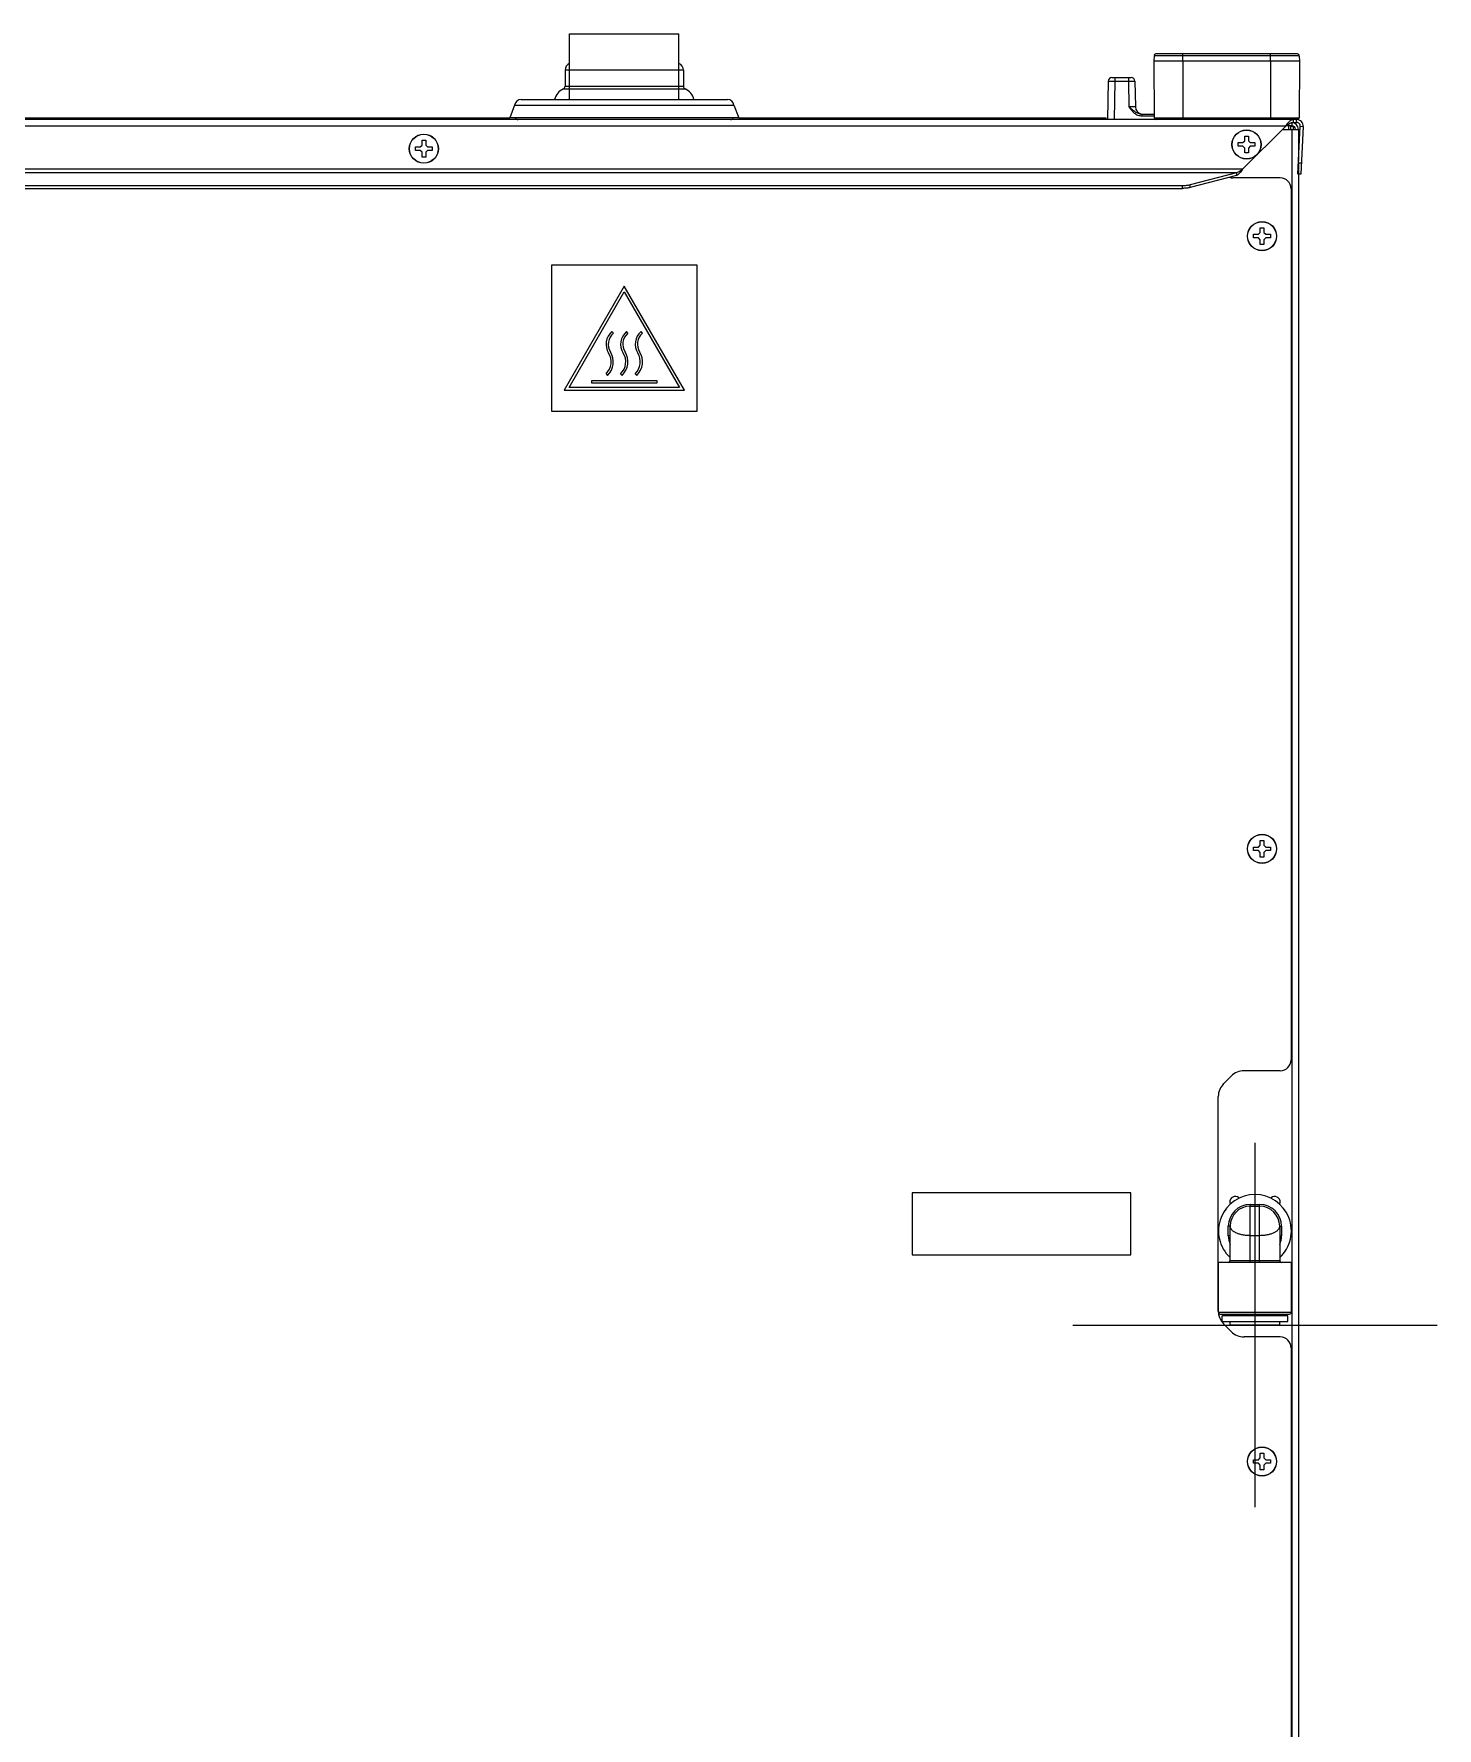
# Model space of a CAD drawing. Header units: millimetres. Extents: x -1538 to 3410, y -1646 to 2016.
# Drawn here: x 3024.9 to 3410, y 135.7 to 600.6 of the extents above; entities that cross this region are included whole.
import ezdxf

# ---------------------------------------------------------------- set-up
doc = ezdxf.new("R2010")
doc.units = ezdxf.units.MM
doc.header["$LTSCALE"] = 23.1
doc.layers.get('0').update_dxf_attribs({"linetype": 'CONTINUOUS'})

msp = doc.modelspace()

# ---------------------------------------------------------------- linework, layer by layer
at = {"linetype": 'Continuous'}
for p, q in [((3171.91, 582.56), (3171.91, 600.56)), ((3171.91, 600.56), (3201.91, 600.56)), ((3201.91, 582.56), (3201.91, 600.56)), ((3371.63, 595.06), (3332.79, 595.06)), ((3340.21, 593.06), (3340.21, 595.06)), ((3364.21, 593.06), (3364.21, 595.06)), ((3170.66, 590.56), (3170.66, 586.17)), ((3203.16, 590.56), (3170.66, 590.56)), ((3203.16, 590.56), (3203.16, 586.17)), ((3332.29, 594.58), (3332.21, 593.06)), ((3332.21, 593.06), (3332.34, 577.55)), ((3372.21, 593.06), (3332.21, 593.06)), ((3372.13, 594.58), (3332.29, 594.58)), ((3340.21, 593.06), (3340.21, 577.06)), ((3364.21, 593.06), (3364.21, 577.06)), ((3372.21, 593.06), (3372.07, 577.55)), ((3372.21, 593.06), (3372.07, 577.55)), ((3372.13, 594.58), (3372.21, 593.06)), ((3170.66, 586.17), (3203.16, 586.17)), ((3319.73, 587.57), (3319.55, 577.06)), ((3320.73, 588.56), (3326.02, 588.56)), ((3321.48, 587.57), (3321.3, 577.06)), ((3321.48, 588.56), (3321.48, 587.57)), ((3321.48, 587.57), (3325.27, 587.57)), ((3325.27, 588.56), (3325.27, 587.57)), ((3325.27, 587.57), (3325.4, 580.52)), ((3327.02, 587.57), (3327.15, 580.52)), ((3327.02, 587.57), (3327.15, 580.52)), ((3158.61, 582.56), (3215.21, 582.56)), ((3170.18, 585.44), (3203.63, 585.44)), ((3332.3, 582.53), (3332.3, 582.31)), ((3332.3, 582.21), (3332.3, 581.93)), ((3371.41, 577.06), (2512.41, 577.06)), ((2562.01, 577.56), (3155.52, 577.56)), ((3156.82, 580.98), (3155.52, 577.56)), ((3156.82, 580.98), (3155.52, 577.56)), ((3218.3, 577.56), (3155.52, 577.56)), ((3156.82, 580.98), (3216.99, 580.98)), ((3216.99, 580.98), (3218.3, 577.56)), ((3216.99, 580.98), (3218.3, 577.56)), ((3218.3, 577.56), (3319.01, 577.56)), ((3319.01, 577.56), (3319.01, 577.06)), ((3328.92, 578.56), (3328.92, 578.07)), ((3328.92, 578.56), (3332.33, 578.56)), ((3328.92, 578.07), (3332.34, 578.07)), ((3332.34, 577.55), (3372.07, 577.55)), ((3370.41, 577.06), (3370.41, 576.13)), ((3371.57, 577.06), (3371.39, 577.06)), ((3371.41, 576.26), (3371.41, 577.06)), ((3368.41, 575.26), (2515.41, 575.26)), ((3356.59, 563.44), (3368.41, 575.26)), ((3357.16, 571.21), (3357.16, 572.51)), ((3357.16, 572.51), (3358.16, 572.51)), ((3358.16, 572.51), (3358.16, 571.21)), ((3367.51, 574.36), (3371.91, 574.36)), ((3370.11, 575.36), (3368.53, 575.36)), ((3369.21, 575.36), (3369.21, 574.36)), ((3369.71, 575.36), (3369.71, 574.36)), ((3369.71, 575.26), (3370.41, 575.26)), ((3370.11, 576.16), (3369.84, 576.16)), ((3370.11, 576.16), (3370.11, 575.36)), ((3370.11, 574.36), (3370.11, -225.14)), ((3370.41, 576.26), (3371.41, 576.26)), ((3370.41, 575.31), (3370.41, 574.36)), ((3371.72, 562.1), (3372.4, 575.2)), ((3371.91, 574.36), (3371.91, 565.69)), ((3372.4, 575.2), (3373.2, 575.16)), ((3373.2, 575.16), (3372.52, 562.06)), ((3129.61, 568.56), (3129.61, 569.56)), ((3129.61, 569.56), (3130.91, 569.56)), ((3130.91, 568.56), (3129.61, 568.56)), ((3130.91, 569.56), (3131.41, 570.06)), ((3131.41, 568.06), (3130.91, 568.56)), ((3131.41, 570.06), (3131.41, 571.36)), ((3131.41, 571.36), (3132.41, 571.36)), ((3131.41, 566.76), (3131.41, 568.06)), ((3132.41, 571.36), (3132.41, 570.06)), ((3132.41, 570.06), (3132.91, 569.56)), ((3132.91, 568.56), (3132.41, 568.06)), ((3132.41, 568.06), (3132.41, 566.76)), ((3132.91, 569.56), (3134.21, 569.56)), ((3134.21, 568.56), (3132.91, 568.56)), ((3134.21, 569.56), (3134.21, 568.56)), ((3355.36, 569.71), (3355.36, 570.71)), ((3355.36, 570.71), (3356.66, 570.71)), ((3356.66, 569.71), (3355.36, 569.71)), ((3356.66, 570.71), (3357.16, 571.21)), ((3357.16, 569.21), (3356.66, 569.71)), ((3357.16, 567.91), (3357.16, 569.21)), ((3358.16, 567.91), (3357.16, 567.91)), ((3358.16, 571.21), (3358.66, 570.71)), ((3358.66, 569.71), (3358.16, 569.21)), ((3358.16, 569.21), (3358.16, 567.91)), ((3358.66, 570.71), (3359.96, 570.71)), ((3359.96, 569.71), (3358.66, 569.71)), ((3359.96, 570.71), (3359.96, 569.71)), ((3356.59, 563.44), (2527.23, 563.44)), ((3354.92, 562.47), (2528.89, 562.47)), ((3132.41, 566.76), (3131.41, 566.76)), ((3354.92, 562.47), (3342.18, 559.17)), ((3354.92, 562.47), (3354.92, 561.7)), ((3372.67, 565.05), (3371.88, 565.09)), ((3371.91, 565.09), (3371.91, -225.14)), ((2543.75, 558.95), (3340.06, 558.95)), ((2543.75, 558.17), (3340.06, 558.17)), ((3340.06, 558.17), (3340.06, 558.95)), ((3354.92, 561.7), (3342.18, 558.4)), ((3342.18, 558.4), (3342.18, 559.17)), ((3366.91, 561.06), (3353.94, 561.06)), ((3369.91, 558.06), (3369.91, 319.06)), ((3372.52, 562.06), (3371.91, 562.09)), ((3359.61, 544.56), (3359.61, 545.56)), ((3359.61, 545.56), (3360.91, 545.56)), ((3360.91, 544.56), (3359.61, 544.56)), ((3360.91, 545.56), (3361.41, 546.06)), ((3361.41, 544.06), (3360.91, 544.56)), ((3361.41, 546.06), (3361.41, 547.36)), ((3361.41, 547.36), (3362.41, 547.36)), ((3361.41, 542.76), (3361.41, 544.06)), ((3362.41, 547.36), (3362.41, 546.06)), ((3362.41, 546.06), (3362.91, 545.56)), ((3362.91, 544.56), (3362.41, 544.06)), ((3362.41, 544.06), (3362.41, 542.76)), ((3362.91, 545.56), (3364.21, 545.56)), ((3364.21, 544.56), (3362.91, 544.56)), ((3364.21, 545.56), (3364.21, 544.56)), ((3362.41, 542.76), (3361.41, 542.76)), ((3166.91, 537.06), (3166.91, 497.06)), ((3206.91, 537.06), (3166.91, 537.06)), ((3206.91, 497.06), (3206.91, 537.06)), ((3186.91, 531.35), (3170.41, 502.77)), ((3203.41, 502.77), (3186.91, 531.35)), ((3171.79, 503.57), (3186.91, 529.75)), ((3186.91, 529.75), (3202.02, 503.57)), ((3183.91, 518.41), (3183.52, 518.87)), ((3187.91, 518.41), (3187.52, 518.87)), ((3191.91, 518.41), (3191.52, 518.87)), ((3181.91, 507.3), (3182.32, 506.87)), ((3185.91, 507.3), (3186.32, 506.87)), ((3189.91, 507.3), (3190.32, 506.87)), ((3170.41, 502.77), (3203.41, 502.77)), ((3202.02, 503.57), (3171.79, 503.57)), ((3177.91, 505.37), (3177.91, 504.77)), ((3195.91, 505.37), (3177.91, 505.37)), ((3177.91, 504.77), (3195.91, 504.77)), ((3195.91, 504.77), (3195.91, 505.37)), ((3166.91, 497.06), (3206.91, 497.06)), ((3359.61, 377.46), (3360.91, 377.46)), ((3359.61, 376.46), (3359.61, 377.46)), ((3360.91, 377.46), (3361.41, 377.96)), ((3361.41, 379.26), (3362.41, 379.26)), ((3361.41, 377.96), (3361.41, 379.26)), ((3362.41, 379.26), (3362.41, 377.96)), ((3362.41, 377.96), (3362.91, 377.46)), ((3362.91, 377.46), (3364.21, 377.46)), ((3364.21, 377.46), (3364.21, 376.46)), ((3360.91, 376.46), (3359.61, 376.46)), ((3361.41, 375.96), (3360.91, 376.46)), ((3361.41, 374.66), (3361.41, 375.96)), ((3362.41, 374.66), (3361.41, 374.66)), ((3362.91, 376.46), (3362.41, 375.96)), ((3362.41, 375.96), (3362.41, 374.66)), ((3364.21, 376.46), (3362.91, 376.46)), ((3351.37, 312.52), (3353.44, 314.59)), ((3366.91, 316.06), (3356.98, 316.06)), ((3349.91, 250.13), (3349.91, 308.99)), ((3325.91, 282.56), (3265.91, 282.56)), ((3265.91, 282.56), (3265.91, 265.56)), ((3325.91, 265.56), (3325.91, 282.56)), ((3355.5, 281.2), (3355.59, 281.1)), ((3358.66, 279.41), (3361.26, 279.41)), ((3358.66, 263.46), (3358.66, 279.41)), ((3361.26, 263.46), (3361.26, 279.41)), ((3364.42, 281.2), (3364.32, 281.1)), ((3356.66, 278.52), (3356.66, 278.51)), ((3358.66, 278.91), (3361.26, 278.91)), ((3353.16, 273.41), (3352.66, 273.41)), ((3352.66, 270.81), (3352.66, 273.41)), ((3353.16, 270.81), (3352.66, 270.81)), ((3353.16, 263.96), (3353.16, 273.41)), ((3358.66, 270.91), (3361.26, 270.91)), ((3366.76, 273.41), (3367.26, 273.41)), ((3366.76, 273.41), (3366.76, 263.96)), ((3366.76, 270.81), (3367.26, 270.81)), ((3367.26, 273.41), (3367.26, 270.81)), ((3265.91, 265.56), (3325.91, 265.56)), ((3369.96, 263.46), (3349.96, 263.46)), ((3349.96, 249.81), (3349.96, 263.46)), ((3366.76, 263.96), (3353.16, 263.96)), ((3369.96, 249.81), (3369.96, 263.46)), ((3349.96, 249.81), (3369.96, 249.81)), ((3350.46, 249.31), (3369.46, 249.31)), ((3368.96, 248.81), (3350.96, 248.81)), ((3350.96, 247.31), (3350.96, 248.81)), ((3350.96, 247.31), (3368.96, 247.31)), ((3353.44, 244.52), (3351.37, 246.59)), ((3351.46, 248.81), (3351.46, 249.31)), ((3353.16, 246.31), (3353.16, 247.31)), ((3366.76, 246.31), (3366.76, 247.31)), ((3368.46, 248.81), (3368.46, 249.31)), ((3368.96, 247.31), (3368.96, 248.81)), ((3366.76, 246.31), (3353.16, 246.31)), ((3366.91, 243.06), (3356.98, 243.06)), ((3369.91, 240.06), (3369.91, 1.86)), ((3359.61, 209.36), (3360.91, 209.36)), ((3359.61, 208.36), (3359.61, 209.36)), ((3360.91, 209.36), (3361.41, 209.86)), ((3361.41, 211.16), (3362.41, 211.16)), ((3361.41, 209.86), (3361.41, 211.16)), ((3362.41, 211.16), (3362.41, 209.86)), ((3362.41, 209.86), (3362.91, 209.36)), ((3362.91, 209.36), (3364.21, 209.36)), ((3364.21, 209.36), (3364.21, 208.36)), ((3360.91, 208.36), (3359.61, 208.36)), ((3361.41, 207.86), (3360.91, 208.36)), ((3361.41, 206.56), (3361.41, 207.86)), ((3362.41, 206.56), (3361.41, 206.56)), ((3362.91, 208.36), (3362.41, 207.86)), ((3362.41, 207.86), (3362.41, 206.56)), ((3364.21, 208.36), (3362.91, 208.36))]:
    msp.add_line(p, q, dxfattribs=at)
at = {"color": 4}
for p, q in [((3359.96, 296.31), (3359.96, 196.31)), ((3309.96, 246.31), (3409.96, 246.31))]:
    msp.add_line(p, q, dxfattribs=at)
at = {"linetype": 'Continuous'}
for centre, radius in [((3131.91, 569.06), 4), ((3131.91, 569.06), 3.95), ((3357.66, 570.21), 4), ((3357.66, 570.21), 3.95), ((3361.91, 545.06), 4), ((3361.91, 545.06), 3.95), ((3361.91, 376.96), 4), ((3361.91, 376.96), 3.95), ((3361.91, 208.86), 4), ((3361.91, 208.86), 3.95)]:
    msp.add_circle(centre, radius, dxfattribs=at)
for centre, radius, start, end in [((3332.79, 594.56), 0.5, 90, 177), ((3371.63, 594.56), 0.5, 3, 90), ((3172.71, 590.56), 2.05, 113.1738, 180), ((3201.11, 590.56), 2.05, 0, 66.8262), ((3169.86, 586.17), 0.8, 293.9501, 0), ((3203.96, 586.17), 0.8, 180, 246.0499), ((3320.73, 587.56), 1, 90, 179), ((3326.02, 587.56), 1, 1, 89.9996), ((3158.61, 580.76), 1.8, 90, 173.0057), ((3171.91, 581.56), 4.25, 113.9501, 166.3373), ((3201.91, 581.56), 4.25, 13.6627, 66.0499), ((3215.21, 580.76), 1.8, 6.9943, 90), ((3157.75, 577.86), 0.8, 202.3457, 270), ((3216.06, 577.86), 0.8, 270, 337.6543), ((3329.15, 580.56), 2, 181, 263.4714), ((3332.84, 577.56), 0.5, 180.5, 270), ((3371.41, 575.26), 1.8, 357, 90), ((3371.57, 577.56), 0.5, 270, 359.5), ((3370.11, 574.36), 1.8, 0, 90), ((3370.11, 574.36), 1, 0, 90), ((3371.41, 575.26), 1, 357, 90), ((3353.94, 564.06), 3, 252.0604, 270), ((3366.91, 558.06), 3, 0, 90), ((3186.43, 515.4), 4.52, 130.0089, 212.3119), ((3186.43, 515.4), 3.92, 130.0089, 212.3119), ((3190.43, 515.4), 4.52, 130.0089, 212.3119), ((3190.43, 515.4), 3.92, 130.0089, 212.3119), ((3194.43, 515.4), 4.52, 130.0089, 212.3119), ((3194.43, 515.4), 3.92, 130.0089, 212.3119), ((3178.79, 510.57), 4.52, 313.654, 32.3119), ((3178.79, 510.57), 5.12, 313.654, 32.3119), ((3182.79, 510.57), 4.52, 313.654, 32.3119), ((3182.79, 510.57), 5.12, 313.654, 32.3119), ((3186.79, 510.57), 4.52, 313.654, 32.3119), ((3186.79, 510.57), 5.12, 313.654, 32.3119), ((3366.91, 319.06), 3, 270, 0), ((3354.91, 308.99), 5, 135, 180), ((3356.98, 311.06), 5, 90, 135), ((3359.96, 272.11), 10, 313.011, 226.989), ((3358.66, 273.41), 6, 90, 180), ((3354.27, 280.15), 1.25, 125.2778, 212.1956), ((3359.96, 272.11), 11.1, 123.1103, 125.2778), ((3354.58, 280.36), 1.25, 42.5685, 123.1103), ((3361.26, 273.41), 6, 0, 90), ((3365.34, 280.36), 1.25, 56.8897, 137.4315), ((3359.96, 272.11), 11.1, 54.7222, 56.8897), ((3365.65, 280.15), 1.25, 327.8044, 54.7222), ((3358.66, 273.41), 5.5, 90, 180), ((3361.26, 273.41), 5.5, 0, 90), ((3358.66, 270.81), 6, 180, 203.4005), ((3361.26, 270.81), 6, 336.5994, 0), ((3352.66, 263.96), 0.5, 270, 0), ((3367.26, 263.96), 0.5, 180, 270), ((3354.91, 250.13), 5, 180, 225), ((3350.46, 249.81), 0.5, 180, 270), ((3369.46, 249.81), 0.5, 270, 0), ((3356.98, 248.06), 5, 225, 270), ((3366.91, 240.06), 3, 0, 90)]:
    msp.add_arc(centre, radius, start, end, dxfattribs=at)
for points, knots in [([(3319.73, 587.57), (3319.73, 587.57), (3319.74, 587.57), (3319.74, 587.58), (3319.75, 587.58), (3319.77, 587.58), (3319.79, 587.58), (3319.82, 587.58), (3319.87, 587.58), (3319.95, 587.58), (3320.03, 587.58), (3320.14, 587.58), (3320.3, 587.58), (3320.52, 587.58), (3320.82, 587.58), (3321.15, 587.58), (3321.37, 587.58), (3321.48, 587.57)], [0, 0, 0, 0, 0.001305, 0.004956, 0.010987, 0.019388, 0.030146, 0.043246, 0.076324, 0.118273, 0.168721, 0.227173, 0.293058, 0.444573, 0.617378, 0.805016, 1, 1, 1, 1]), ([(3325.27, 587.57), (3325.39, 587.58), (3325.61, 587.58), (3325.93, 587.58), (3326.23, 587.58), (3326.46, 587.58), (3326.62, 587.58), (3326.72, 587.58), (3326.81, 587.58), (3326.89, 587.58), (3326.94, 587.58), (3326.97, 587.58), (3326.99, 587.58), (3327, 587.58), (3327.01, 587.58), (3327.02, 587.57), (3327.02, 587.57), (3327.02, 587.57)], [0, 0, 0, 0, 0.194984, 0.382622, 0.555427, 0.706943, 0.772827, 0.831279, 0.881728, 0.923678, 0.956755, 0.969853, 0.980609, 0.989007, 0.995036, 0.998689, 1, 1, 1, 1]), ([(3325.4, 580.52), (3325.46, 580.47), (3325.6, 580.36), (3325.8, 580.2), (3326, 580.03), (3326.27, 579.82), (3326.6, 579.55), (3327.15, 579.15), (3327.74, 578.8), (3328.4, 578.59), (3328.74, 578.56), (3328.92, 578.56)], [0, 0, 0, 0, 0.062972, 0.125883, 0.188666, 0.251284, 0.376065, 0.500525, 0.749472, 0.874609, 1, 1, 1, 1]), ([(3325.4, 580.52), (3325.42, 580.48), (3325.48, 580.41), (3325.59, 580.26), (3325.72, 580.07), (3325.89, 579.84), (3326.12, 579.55), (3326.44, 579.21), (3326.99, 578.7), (3327.8, 578.22), (3328.55, 578.07), (3328.92, 578.07)], [0, 0, 0, 0, 0.031314, 0.062628, 0.125255, 0.187883, 0.25051, 0.375736, 0.500946, 0.750635, 1, 1, 1, 1]), ([(3327.15, 580.52), (3327.15, 580.52), (3327.14, 580.52), (3327.14, 580.52), (3327.13, 580.52), (3327.1, 580.51), (3327.07, 580.51), (3327.01, 580.51), (3326.94, 580.51), (3326.85, 580.51), (3326.75, 580.51), (3326.58, 580.51), (3326.36, 580.51), (3326.06, 580.51), (3325.73, 580.52), (3325.51, 580.52), (3325.4, 580.52)], [0, 0, 0, 0, 0.001525, 0.00523, 0.011274, 0.019674, 0.043512, 0.076541, 0.118459, 0.168873, 0.227288, 0.293161, 0.444643, 0.617459, 0.805016, 1, 1, 1, 1]), ([(3369.16, 576.26), (3369.26, 576.37), (3369.45, 576.58), (3369.76, 576.85), (3370.03, 576.99), (3370.25, 577.05), (3370.35, 577.06), (3370.41, 577.06)], [0, 0, 0, 0, 0.2991, 0.562465, 0.791772, 0.897372, 1, 1, 1, 1]), ([(3368.41, 575.26), (3368.57, 575.39), (3368.89, 575.64), (3369.38, 575.97), (3369.81, 576.16), (3370.15, 576.24), (3370.32, 576.26), (3370.41, 576.26)], [0, 0, 0, 0, 0.276428, 0.538101, 0.777356, 0.88992, 1, 1, 1, 1]), ([(3368.41, 575.26), (3368.53, 575.43), (3368.77, 575.77), (3369.03, 576.1), (3369.16, 576.26)], [0, 0, 0, 0, 0.514415, 1, 1, 1, 1]), ([(3356.59, 563.44), (3356.45, 563.24), (3356.19, 562.87), (3355.84, 562.43), (3355.55, 562.13), (3355.29, 561.89), (3355.07, 561.75), (3354.92, 561.7)], [0, 0, 0, 0, 0.292485, 0.564925, 0.688616, 0.802336, 1, 1, 1, 1]), ([(3356.59, 563.44), (3356.45, 563.33), (3356.18, 563.12), (3355.77, 562.83), (3355.35, 562.6), (3355.06, 562.5), (3354.92, 562.47)], [0, 0, 0, 0, 0.27089, 0.531426, 0.774626, 1, 1, 1, 1]), ([(3340.06, 558.95), (3340.44, 558.95), (3341, 558.97), (3341.71, 559.07), (3342.03, 559.14), (3342.18, 559.17)], [0, 0, 0, 0, 0.537704, 0.782615, 1, 1, 1, 1]), ([(3342.18, 558.4), (3342.03, 558.36), (3341.71, 558.3), (3341, 558.2), (3340.44, 558.17), (3340.06, 558.17)], [0, 0, 0, 0, 0.217385, 0.462296, 1, 1, 1, 1]), ([(3353.16, 273.41), (3353.16, 273.33), (3353.17, 273.17), (3353.25, 272.93), (3353.37, 272.7), (3353.54, 272.48), (3353.76, 272.26), (3354.02, 272.05), (3354.33, 271.85), (3354.82, 271.6), (3355.53, 271.33), (3356.49, 271.09), (3357.55, 270.94), (3358.28, 270.91), (3358.66, 270.91)], [0, 0, 0, 0, 0.035685, 0.07371, 0.113592, 0.156525, 0.20357, 0.255051, 0.311162, 0.372066, 0.507975, 0.660932, 0.826906, 1, 1, 1, 1]), ([(3361.26, 270.91), (3361.63, 270.91), (3362.37, 270.94), (3363.42, 271.09), (3364.38, 271.33), (3365.09, 271.6), (3365.58, 271.85), (3365.89, 272.05), (3366.15, 272.26), (3366.37, 272.48), (3366.54, 272.7), (3366.67, 272.93), (3366.74, 273.17), (3366.76, 273.33), (3366.76, 273.41)], [0, 0, 0, 0, 0.173094, 0.339068, 0.492025, 0.627934, 0.688839, 0.744949, 0.79643, 0.843475, 0.886408, 0.92629, 0.964318, 1, 1, 1, 1])]:
    msp.add_open_spline(points, degree=3, knots=knots, dxfattribs=at)

doc.saveas('drawing.dxf')
